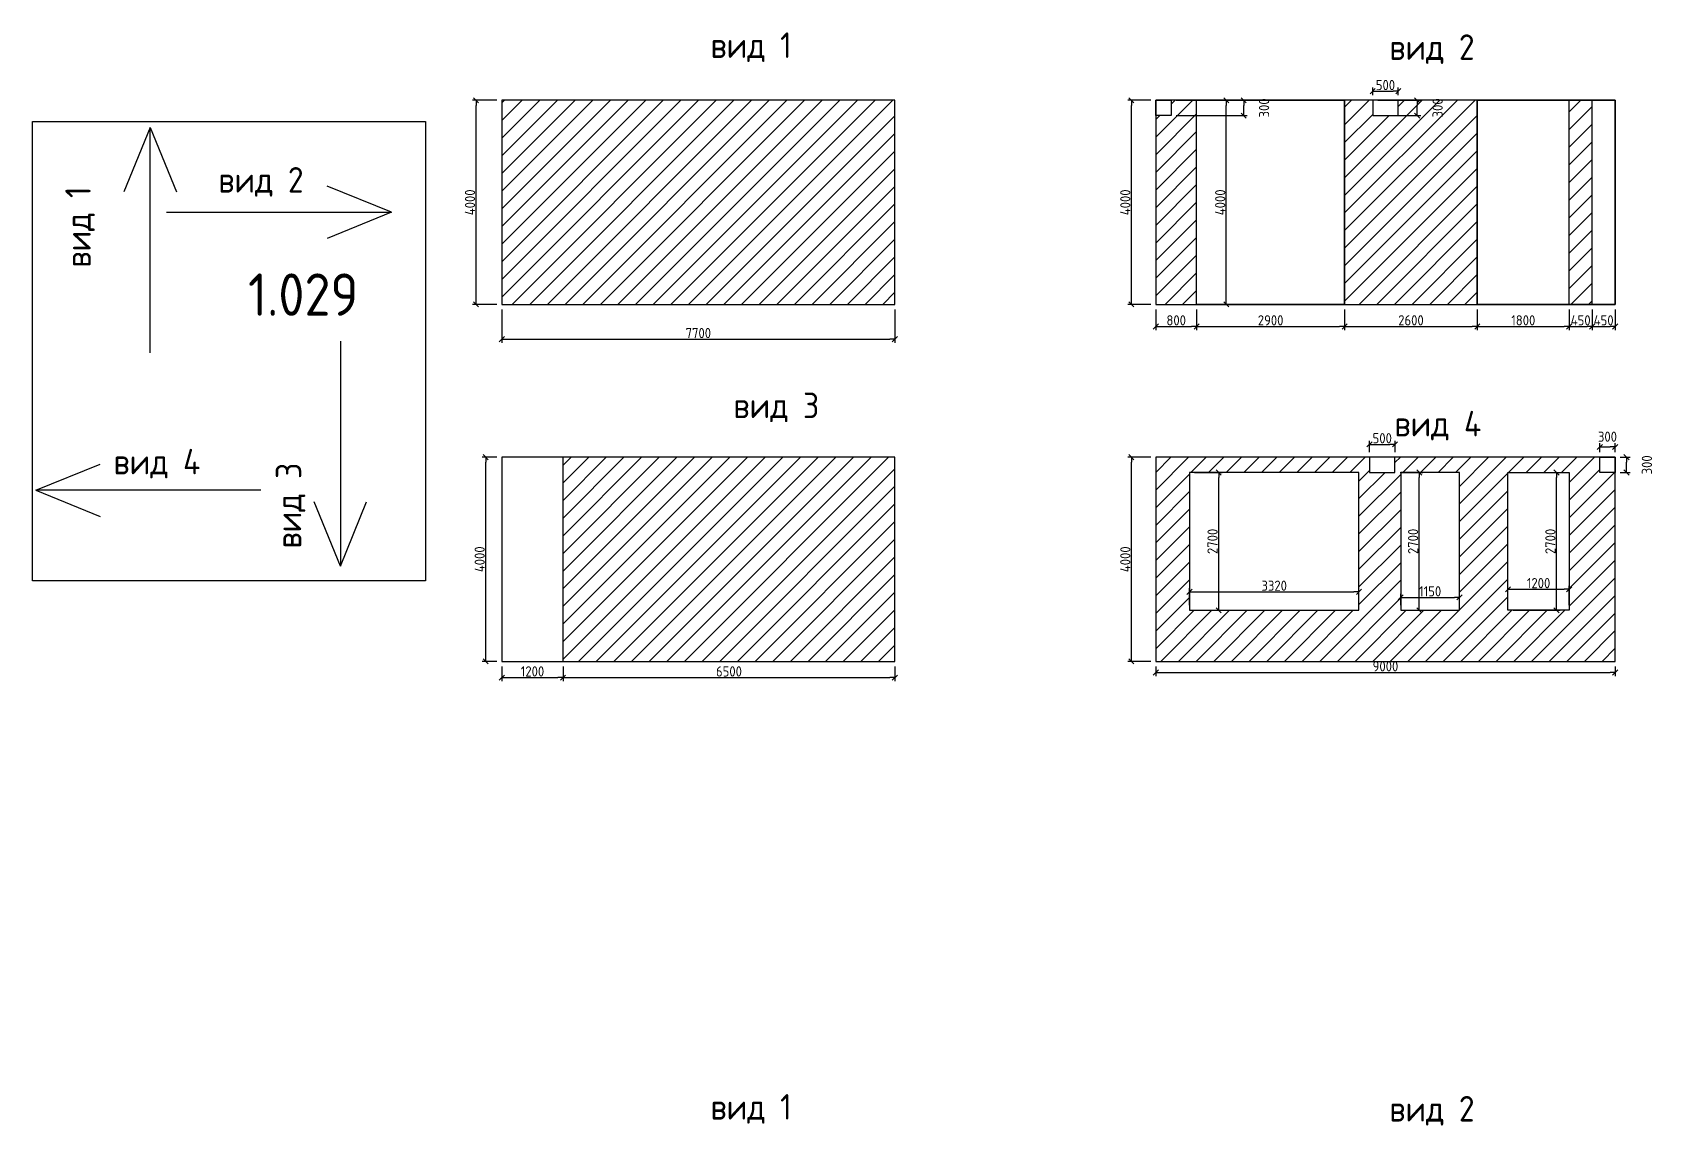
# Model space of a CAD drawing. Header units: millimetres. Extents: x -24360 to 609566, y -391049 to 148426.
# Drawn here: x 274718 to 306481, y -72529 to -51109 of the extents above; entities that cross this region are included whole.
import ezdxf

# ---------------------------------------------------------------- set-up
doc = ezdxf.new("R2010")
doc.units = ezdxf.units.MM
doc.layers.get('Defpoints').update_dxf_attribs({"color": 140})
doc.layers.add('осново', color=7, linetype='Continuous', lineweight=30)
doc.layers.add('Штриховка', color=7, linetype='Continuous', lineweight=30)
doc.styles.add('СПДС', font='isocpeur.ttf', dxfattribs={"width": 0.9})
doc.dimstyles.new('Размера А3', dxfattribs={"dimtxt": 200, "dimasz": 100, "dimexe": 70, "dimexo": 100, "dimgap": 20, "dimtad": 1, "dimdec": 0, "dimrnd": 10, "dimzin": 0, "dimdsep": 46, "dimtxsty": 'СПДС', "dimblk": 'ARROWHEAD_6', "dimcen": 1, "dimclrd": 256, "dimclre": 256, "dimclrt": 256, "dimazin": 0, "dimtfac": 1, "dimtdec": 0, "dimtmove": 2, "dimatfit": 3, "dimfxl": 1, "dimtolj": 1, "dimtzin": 0, "dimarcsym": 0})

# ---------------------------------------------------------------- blocks, each defined once
blk = doc.blocks.new('ARROWHEAD_6')
at = {"color": 0, "linetype": 'Continuous'}
for p, q in [((0, 0), (-1, 0)), ((-0.5, -0.5), (0.5, 0.5))]:
    blk.add_line(p, q, dxfattribs=at)
blk = doc.blocks.new('*D487')
at = {"lineweight": -2, "transparency": 16777216}
for p, q in [((283915, -56538), (283915, -57190)), ((291615, -56538), (291615, -57190)), ((284015, -57120), (291515, -57120))]:
    blk.add_line(p, q, dxfattribs=at)
at = {"layer": 'Defpoints', "color": 0, "lineweight": 15, "transparency": 16777216}
for p in [(283915, -56438), (291615, -56438), (291615, -57120)]:
    blk.add_point(p, dxfattribs=at)
at = {"lineweight": -2, "transparency": 16777216, "xscale": 100, "yscale": 100, "zscale": 100, "rotation": 180}
blk.add_blockref('ARROWHEAD_6', (283915, -57120), dxfattribs=at)
at = {"lineweight": -2, "transparency": 16777216, "xscale": 100, "yscale": 100, "zscale": 100}
blk.add_blockref('ARROWHEAD_6', (291615, -57120), dxfattribs=at)
at = {"transparency": 16777216, "insert": (287765, -57000), "char_height": 200, "attachment_point": 5, "style": 'СПДС'}
blk.add_mtext('\\A1;7700', dxfattribs=at)
blk = doc.blocks.new('*D488')
at = {"lineweight": -2, "transparency": 16777216}
for p, q in [((283815, -52438), (283340, -52438)), ((283410, -56338), (283410, -52538)), ((283815, -56438), (283340, -56438))]:
    blk.add_line(p, q, dxfattribs=at)
at = {"layer": 'Defpoints', "color": 0, "lineweight": 15, "transparency": 16777216}
for p in [(283410, -52438), (283915, -52438), (283915, -56438)]:
    blk.add_point(p, dxfattribs=at)
at = {"lineweight": -2, "transparency": 16777216, "xscale": 100, "yscale": 100, "zscale": 100}
for p, rotation in [((283410, -52438), 90), ((283410, -56438), 270)]:
    blk.add_blockref('ARROWHEAD_6', p, dxfattribs=dict(at, rotation=rotation))
at = {"transparency": 16777216, "insert": (283290, -54438), "char_height": 200, "attachment_point": 5, "rotation": 90, "style": 'СПДС'}
blk.add_mtext('\\A1;4000', dxfattribs=at)
blk = doc.blocks.new('*D489')
at = {"lineweight": -2, "transparency": 16777216}
for p, q in [((296628, -52438), (296180, -52438)), ((296250, -56338), (296250, -52538)), ((296628, -56438), (296180, -56438))]:
    blk.add_line(p, q, dxfattribs=at)
at = {"layer": 'Defpoints', "color": 0, "lineweight": 15, "transparency": 16777216}
for p in [(296250, -52438), (296728, -52438), (296728, -56438)]:
    blk.add_point(p, dxfattribs=at)
at = {"lineweight": -2, "transparency": 16777216, "xscale": 100, "yscale": 100, "zscale": 100}
for p, rotation in [((296250, -52438), 90), ((296250, -56438), 270)]:
    blk.add_blockref('ARROWHEAD_6', p, dxfattribs=dict(at, rotation=rotation))
at = {"transparency": 16777216, "insert": (296130, -54438), "char_height": 200, "attachment_point": 5, "rotation": 90, "style": 'СПДС'}
blk.add_mtext('\\A1;4000', dxfattribs=at)
blk = doc.blocks.new('*D490')
at = {"lineweight": -2, "transparency": 16777216}
for p, q in [((296728, -56538), (296728, -56940)), ((297528, -56538), (297528, -56940)), ((296828, -56870), (297428, -56870))]:
    blk.add_line(p, q, dxfattribs=at)
at = {"layer": 'Defpoints', "color": 0, "lineweight": 15, "transparency": 16777216}
for p in [(296728, -56438), (297528, -56438), (297528, -56870)]:
    blk.add_point(p, dxfattribs=at)
at = {"lineweight": -2, "transparency": 16777216, "xscale": 100, "yscale": 100, "zscale": 100, "rotation": 180}
blk.add_blockref('ARROWHEAD_6', (296728, -56870), dxfattribs=at)
at = {"lineweight": -2, "transparency": 16777216, "xscale": 100, "yscale": 100, "zscale": 100}
blk.add_blockref('ARROWHEAD_6', (297528, -56870), dxfattribs=at)
at = {"transparency": 16777216, "insert": (297128, -56750), "char_height": 200, "attachment_point": 5, "style": 'СПДС'}
blk.add_mtext('\\A1;800', dxfattribs=at)
blk = doc.blocks.new('*D491')
at = {"lineweight": -2, "transparency": 16777216}
for p, q in [((297528, -56538), (297528, -56940)), ((300428, -56538), (300428, -56940)), ((297628, -56870), (300328, -56870))]:
    blk.add_line(p, q, dxfattribs=at)
at = {"layer": 'Defpoints', "color": 0, "lineweight": 15, "transparency": 16777216}
for p in [(297528, -56438), (300428, -56438), (300428, -56870)]:
    blk.add_point(p, dxfattribs=at)
at = {"lineweight": -2, "transparency": 16777216, "xscale": 100, "yscale": 100, "zscale": 100, "rotation": 180}
blk.add_blockref('ARROWHEAD_6', (297528, -56870), dxfattribs=at)
at = {"lineweight": -2, "transparency": 16777216, "xscale": 100, "yscale": 100, "zscale": 100}
blk.add_blockref('ARROWHEAD_6', (300428, -56870), dxfattribs=at)
at = {"transparency": 16777216, "insert": (298978, -56750), "char_height": 200, "attachment_point": 5, "style": 'СПДС'}
blk.add_mtext('\\A1;2900', dxfattribs=at)
blk = doc.blocks.new('*D492')
at = {"lineweight": -2, "transparency": 16777216}
for p, q in [((297628, -52438), (298180, -52438)), ((298110, -56338), (298110, -52538)), ((297628, -56438), (298180, -56438))]:
    blk.add_line(p, q, dxfattribs=at)
at = {"layer": 'Defpoints', "color": 0, "lineweight": 15, "transparency": 16777216}
for p in [(297528, -52438), (298110, -52438), (297528, -56438)]:
    blk.add_point(p, dxfattribs=at)
at = {"lineweight": -2, "transparency": 16777216, "xscale": 100, "yscale": 100, "zscale": 100}
for p, rotation in [((298110, -52438), 90), ((298110, -56438), 270)]:
    blk.add_blockref('ARROWHEAD_6', p, dxfattribs=dict(at, rotation=rotation))
at = {"transparency": 16777216, "insert": (297990, -54438), "char_height": 200, "attachment_point": 5, "rotation": 90, "style": 'СПДС'}
blk.add_mtext('\\A1;4000', dxfattribs=at)
blk = doc.blocks.new('*D493')
at = {"lineweight": -2, "transparency": 16777216}
for p, q in [((300978, -52338), (300978, -52190)), ((301078, -52260), (301378, -52260)), ((301478, -52338), (301478, -52190))]:
    blk.add_line(p, q, dxfattribs=at)
at = {"layer": 'Defpoints', "color": 0, "lineweight": 15, "transparency": 16777216}
for p in [(301478, -52260), (300978, -52438), (301478, -52438)]:
    blk.add_point(p, dxfattribs=at)
at = {"lineweight": -2, "transparency": 16777216, "xscale": 100, "yscale": 100, "zscale": 100, "rotation": 180}
blk.add_blockref('ARROWHEAD_6', (300978, -52260), dxfattribs=at)
at = {"lineweight": -2, "transparency": 16777216, "xscale": 100, "yscale": 100, "zscale": 100}
blk.add_blockref('ARROWHEAD_6', (301478, -52260), dxfattribs=at)
at = {"transparency": 16777216, "insert": (301228, -52140), "char_height": 200, "attachment_point": 5, "style": 'СПДС'}
blk.add_mtext('\\A1;500', dxfattribs=at)
blk = doc.blocks.new('*D494')
at = {"lineweight": -2, "transparency": 16777216}
for p, q in [((300428, -56538), (300428, -56940)), ((303028, -56538), (303028, -56940)), ((300528, -56870), (302928, -56870))]:
    blk.add_line(p, q, dxfattribs=at)
at = {"layer": 'Defpoints', "color": 0, "lineweight": 15, "transparency": 16777216}
for p in [(300428, -56438), (303028, -56438), (303028, -56870)]:
    blk.add_point(p, dxfattribs=at)
at = {"lineweight": -2, "transparency": 16777216, "xscale": 100, "yscale": 100, "zscale": 100, "rotation": 180}
blk.add_blockref('ARROWHEAD_6', (300428, -56870), dxfattribs=at)
at = {"lineweight": -2, "transparency": 16777216, "xscale": 100, "yscale": 100, "zscale": 100}
blk.add_blockref('ARROWHEAD_6', (303028, -56870), dxfattribs=at)
at = {"transparency": 16777216, "insert": (301728, -56750), "char_height": 200, "attachment_point": 5, "style": 'СПДС'}
blk.add_mtext('\\A1;2600', dxfattribs=at)
blk = doc.blocks.new('*D495')
at = {"lineweight": -2, "transparency": 16777216}
for p, q in [((303028, -56538), (303028, -56940)), ((304828, -56538), (304828, -56940)), ((303128, -56870), (304728, -56870))]:
    blk.add_line(p, q, dxfattribs=at)
at = {"layer": 'Defpoints', "color": 0, "lineweight": 15, "transparency": 16777216}
for p in [(303028, -56438), (304828, -56438), (304828, -56870)]:
    blk.add_point(p, dxfattribs=at)
at = {"lineweight": -2, "transparency": 16777216, "xscale": 100, "yscale": 100, "zscale": 100, "rotation": 180}
blk.add_blockref('ARROWHEAD_6', (303028, -56870), dxfattribs=at)
at = {"lineweight": -2, "transparency": 16777216, "xscale": 100, "yscale": 100, "zscale": 100}
blk.add_blockref('ARROWHEAD_6', (304828, -56870), dxfattribs=at)
at = {"transparency": 16777216, "insert": (303928, -56750), "char_height": 200, "attachment_point": 5, "style": 'СПДС'}
blk.add_mtext('\\A1;1800', dxfattribs=at)
blk = doc.blocks.new('*D496')
at = {"lineweight": -2, "transparency": 16777216}
for p, q in [((304828, -56538), (304828, -56940)), ((305278, -56538), (305278, -56940)), ((304928, -56870), (305178, -56870))]:
    blk.add_line(p, q, dxfattribs=at)
at = {"layer": 'Defpoints', "color": 0, "lineweight": 15, "transparency": 16777216}
for p in [(304828, -56438), (305278, -56438), (305278, -56870)]:
    blk.add_point(p, dxfattribs=at)
at = {"lineweight": -2, "transparency": 16777216, "xscale": 100, "yscale": 100, "zscale": 100, "rotation": 180}
blk.add_blockref('ARROWHEAD_6', (304828, -56870), dxfattribs=at)
at = {"lineweight": -2, "transparency": 16777216, "xscale": 100, "yscale": 100, "zscale": 100}
blk.add_blockref('ARROWHEAD_6', (305278, -56870), dxfattribs=at)
at = {"transparency": 16777216, "insert": (305053, -56750), "char_height": 200, "attachment_point": 5, "style": 'СПДС'}
blk.add_mtext('\\A1;450', dxfattribs=at)
blk = doc.blocks.new('*D497')
at = {"lineweight": -2, "transparency": 16777216}
for p, q in [((305278, -56538), (305278, -56940)), ((305728, -56538), (305728, -56940)), ((305378, -56870), (305628, -56870))]:
    blk.add_line(p, q, dxfattribs=at)
at = {"layer": 'Defpoints', "color": 0, "lineweight": 15, "transparency": 16777216}
for p in [(305278, -56438), (305728, -56438), (305728, -56870)]:
    blk.add_point(p, dxfattribs=at)
at = {"lineweight": -2, "transparency": 16777216, "xscale": 100, "yscale": 100, "zscale": 100, "rotation": 180}
blk.add_blockref('ARROWHEAD_6', (305278, -56870), dxfattribs=at)
at = {"lineweight": -2, "transparency": 16777216, "xscale": 100, "yscale": 100, "zscale": 100}
blk.add_blockref('ARROWHEAD_6', (305728, -56870), dxfattribs=at)
at = {"transparency": 16777216, "insert": (305503, -56750), "char_height": 200, "attachment_point": 5, "style": 'СПДС'}
blk.add_mtext('\\A1;450', dxfattribs=at)
blk = doc.blocks.new('*D498')
at = {"lineweight": -2, "transparency": 16777216}
for p, q in [((297128, -52438), (298520, -52438)), ((298450, -52638), (298450, -52538)), ((297128, -52738), (298520, -52738))]:
    blk.add_line(p, q, dxfattribs=at)
at = {"layer": 'Defpoints', "color": 0, "lineweight": 15, "transparency": 16777216}
for p in [(297028, -52438), (298450, -52438), (297028, -52738)]:
    blk.add_point(p, dxfattribs=at)
at = {"lineweight": -2, "transparency": 16777216, "xscale": 100, "yscale": 100, "zscale": 100}
for p, rotation in [((298450, -52438), 90), ((298450, -52738), 270)]:
    blk.add_blockref('ARROWHEAD_6', p, dxfattribs=dict(at, rotation=rotation))
at = {"transparency": 16777216, "insert": (298850, -52588), "char_height": 200, "attachment_point": 5, "rotation": 90, "style": 'СПДС'}
blk.add_mtext('\\A1;300', dxfattribs=at)
blk = doc.blocks.new('*D499')
at = {"lineweight": -2, "transparency": 16777216}
for p, q in [((301078, -52438), (301920, -52438)), ((301850, -52638), (301850, -52538)), ((301078, -52738), (301920, -52738))]:
    blk.add_line(p, q, dxfattribs=at)
at = {"layer": 'Defpoints', "color": 0, "lineweight": 15, "transparency": 16777216}
for p in [(300978, -52438), (301850, -52438), (300978, -52738)]:
    blk.add_point(p, dxfattribs=at)
at = {"lineweight": -2, "transparency": 16777216, "xscale": 100, "yscale": 100, "zscale": 100}
for p, rotation in [((301850, -52438), 90), ((301850, -52738), 270)]:
    blk.add_blockref('ARROWHEAD_6', p, dxfattribs=dict(at, rotation=rotation))
at = {"transparency": 16777216, "insert": (302250, -52588), "char_height": 200, "attachment_point": 5, "rotation": 90, "style": 'СПДС'}
blk.add_mtext('\\A1;300', dxfattribs=at)
blk = doc.blocks.new('*D500')
at = {"lineweight": -2, "transparency": 16777216}
for p, q in [((283815, -59432), (283530, -59432)), ((283600, -63332), (283600, -59532)), ((283815, -63432), (283530, -63432))]:
    blk.add_line(p, q, dxfattribs=at)
at = {"layer": 'Defpoints', "color": 0, "lineweight": 15, "transparency": 16777216}
for p in [(283600, -59432), (283915, -59432), (283915, -63432)]:
    blk.add_point(p, dxfattribs=at)
at = {"lineweight": -2, "transparency": 16777216, "xscale": 100, "yscale": 100, "zscale": 100}
for p, rotation in [((283600, -59432), 90), ((283600, -63432), 270)]:
    blk.add_blockref('ARROWHEAD_6', p, dxfattribs=dict(at, rotation=rotation))
at = {"transparency": 16777216, "insert": (283480, -61432), "char_height": 200, "attachment_point": 5, "rotation": 90, "style": 'СПДС'}
blk.add_mtext('\\A1;4000', dxfattribs=at)
blk = doc.blocks.new('*D501')
at = {"lineweight": -2, "transparency": 16777216}
for p, q in [((283915, -63532), (283915, -63820)), ((284015, -63750), (285015, -63750)), ((285115, -63532), (285115, -63820))]:
    blk.add_line(p, q, dxfattribs=at)
at = {"layer": 'Defpoints', "color": 0, "lineweight": 15, "transparency": 16777216}
for p in [(283915, -63432), (285115, -63432), (285115, -63750)]:
    blk.add_point(p, dxfattribs=at)
at = {"lineweight": -2, "transparency": 16777216, "xscale": 100, "yscale": 100, "zscale": 100, "rotation": 180}
blk.add_blockref('ARROWHEAD_6', (283915, -63750), dxfattribs=at)
at = {"lineweight": -2, "transparency": 16777216, "xscale": 100, "yscale": 100, "zscale": 100}
blk.add_blockref('ARROWHEAD_6', (285115, -63750), dxfattribs=at)
at = {"transparency": 16777216, "insert": (284515, -63630), "char_height": 200, "attachment_point": 5, "style": 'СПДС'}
blk.add_mtext('\\A1;1200', dxfattribs=at)
blk = doc.blocks.new('*D502')
at = {"lineweight": -2, "transparency": 16777216}
for p, q in [((285115, -63532), (285115, -63820)), ((285215, -63750), (291515, -63750)), ((291615, -63532), (291615, -63820))]:
    blk.add_line(p, q, dxfattribs=at)
at = {"layer": 'Defpoints', "color": 0, "lineweight": 15, "transparency": 16777216}
for p in [(285115, -63432), (291615, -63432), (291615, -63750)]:
    blk.add_point(p, dxfattribs=at)
at = {"lineweight": -2, "transparency": 16777216, "xscale": 100, "yscale": 100, "zscale": 100, "rotation": 180}
blk.add_blockref('ARROWHEAD_6', (285115, -63750), dxfattribs=at)
at = {"lineweight": -2, "transparency": 16777216, "xscale": 100, "yscale": 100, "zscale": 100}
blk.add_blockref('ARROWHEAD_6', (291615, -63750), dxfattribs=at)
at = {"transparency": 16777216, "insert": (288365, -63630), "char_height": 200, "attachment_point": 5, "style": 'СПДС'}
blk.add_mtext('\\A1;6500', dxfattribs=at)
blk = doc.blocks.new('*D503')
at = {"lineweight": -2, "transparency": 16777216}
for p, q in [((296628, -59432), (296180, -59432)), ((296250, -63332), (296250, -59532)), ((296628, -63432), (296180, -63432))]:
    blk.add_line(p, q, dxfattribs=at)
at = {"layer": 'Defpoints', "color": 0, "lineweight": 15, "transparency": 16777216}
for p in [(296250, -59432), (296728, -59432), (296728, -63432)]:
    blk.add_point(p, dxfattribs=at)
at = {"lineweight": -2, "transparency": 16777216, "xscale": 100, "yscale": 100, "zscale": 100}
for p, rotation in [((296250, -59432), 90), ((296250, -63432), 270)]:
    blk.add_blockref('ARROWHEAD_6', p, dxfattribs=dict(at, rotation=rotation))
at = {"transparency": 16777216, "insert": (296130, -61432), "char_height": 200, "attachment_point": 5, "rotation": 90, "style": 'СПДС'}
blk.add_mtext('\\A1;4000', dxfattribs=at)
blk = doc.blocks.new('*D504')
at = {"lineweight": -2, "transparency": 16777216}
for p, q in [((296728, -63532), (296728, -63720)), ((296828, -63650), (305628, -63650)), ((305728, -63532), (305728, -63720))]:
    blk.add_line(p, q, dxfattribs=at)
at = {"layer": 'Defpoints', "color": 0, "lineweight": 15, "transparency": 16777216}
for p in [(296728, -63432), (305728, -63432), (305728, -63650)]:
    blk.add_point(p, dxfattribs=at)
at = {"lineweight": -2, "transparency": 16777216, "xscale": 100, "yscale": 100, "zscale": 100, "rotation": 180}
blk.add_blockref('ARROWHEAD_6', (296728, -63650), dxfattribs=at)
at = {"lineweight": -2, "transparency": 16777216, "xscale": 100, "yscale": 100, "zscale": 100}
blk.add_blockref('ARROWHEAD_6', (305728, -63650), dxfattribs=at)
at = {"transparency": 16777216, "insert": (301228, -63530), "char_height": 200, "attachment_point": 5, "style": 'СПДС'}
blk.add_mtext('\\A1;9000', dxfattribs=at)
blk = doc.blocks.new('*D505')
at = {"lineweight": -2, "transparency": 16777216}
for p, q in [((297488, -59732), (298030, -59732)), ((297960, -62332), (297960, -59832)), ((297488, -62432), (298030, -62432))]:
    blk.add_line(p, q, dxfattribs=at)
at = {"layer": 'Defpoints', "color": 0, "lineweight": 15, "transparency": 16777216}
for p in [(297388, -59732), (297960, -59732), (297388, -62432)]:
    blk.add_point(p, dxfattribs=at)
at = {"lineweight": -2, "transparency": 16777216, "xscale": 100, "yscale": 100, "zscale": 100}
for p, rotation in [((297960, -59732), 90), ((297960, -62432), 270)]:
    blk.add_blockref('ARROWHEAD_6', p, dxfattribs=dict(at, rotation=rotation))
at = {"transparency": 16777216, "insert": (297840, -61082), "char_height": 200, "attachment_point": 5, "rotation": 90, "style": 'СПДС'}
blk.add_mtext('\\A1;2700', dxfattribs=at)
blk = doc.blocks.new('*D506')
at = {"lineweight": -2, "transparency": 16777216}
for p, q in [((297388, -62332), (297388, -62000)), ((297488, -62070), (300608, -62070)), ((300708, -62332), (300708, -62000))]:
    blk.add_line(p, q, dxfattribs=at)
at = {"layer": 'Defpoints', "color": 0, "lineweight": 15, "transparency": 16777216}
for p in [(300708, -62070), (297388, -62432), (300708, -62432)]:
    blk.add_point(p, dxfattribs=at)
at = {"lineweight": -2, "transparency": 16777216, "xscale": 100, "yscale": 100, "zscale": 100, "rotation": 180}
blk.add_blockref('ARROWHEAD_6', (297388, -62070), dxfattribs=at)
at = {"lineweight": -2, "transparency": 16777216, "xscale": 100, "yscale": 100, "zscale": 100}
blk.add_blockref('ARROWHEAD_6', (300708, -62070), dxfattribs=at)
at = {"transparency": 16777216, "insert": (299048, -61950), "char_height": 200, "attachment_point": 5, "style": 'СПДС'}
blk.add_mtext('\\A1;3320', dxfattribs=at)
blk = doc.blocks.new('*D507')
at = {"lineweight": -2, "transparency": 16777216}
for p, q in [((301528, -62332), (301528, -62110)), ((301628, -62180), (302578, -62180)), ((302678, -62332), (302678, -62110))]:
    blk.add_line(p, q, dxfattribs=at)
at = {"layer": 'Defpoints', "color": 0, "lineweight": 15, "transparency": 16777216}
for p in [(302678, -62180), (301528, -62432), (302678, -62432)]:
    blk.add_point(p, dxfattribs=at)
at = {"lineweight": -2, "transparency": 16777216, "xscale": 100, "yscale": 100, "zscale": 100, "rotation": 180}
blk.add_blockref('ARROWHEAD_6', (301528, -62180), dxfattribs=at)
at = {"lineweight": -2, "transparency": 16777216, "xscale": 100, "yscale": 100, "zscale": 100}
blk.add_blockref('ARROWHEAD_6', (302678, -62180), dxfattribs=at)
at = {"transparency": 16777216, "insert": (302103, -62060), "char_height": 200, "attachment_point": 5, "style": 'СПДС'}
blk.add_mtext('\\A1;1150', dxfattribs=at)
blk = doc.blocks.new('*D508')
at = {"lineweight": -2, "transparency": 16777216}
for p, q in [((301515, -59732), (301960, -59732)), ((301890, -62332), (301890, -59832)), ((301628, -62432), (301960, -62432))]:
    blk.add_line(p, q, dxfattribs=at)
at = {"layer": 'Defpoints', "color": 0, "lineweight": 15, "transparency": 16777216}
for p in [(301415, -59732), (301890, -59732), (301528, -62432)]:
    blk.add_point(p, dxfattribs=at)
at = {"lineweight": -2, "transparency": 16777216, "xscale": 100, "yscale": 100, "zscale": 100}
for p, rotation in [((301890, -59732), 90), ((301890, -62432), 270)]:
    blk.add_blockref('ARROWHEAD_6', p, dxfattribs=dict(at, rotation=rotation))
at = {"transparency": 16777216, "insert": (301770, -61082), "char_height": 200, "attachment_point": 5, "rotation": 90, "style": 'СПДС'}
blk.add_mtext('\\A1;2700', dxfattribs=at)
blk = doc.blocks.new('*D509')
at = {"lineweight": -2, "transparency": 16777216}
for p, q in [((303628, -62332), (303628, -61950)), ((303728, -62020), (304728, -62020)), ((304828, -62332), (304828, -61950))]:
    blk.add_line(p, q, dxfattribs=at)
at = {"layer": 'Defpoints', "color": 0, "lineweight": 15, "transparency": 16777216}
for p in [(304828, -62020), (303628, -62432), (304828, -62432)]:
    blk.add_point(p, dxfattribs=at)
at = {"lineweight": -2, "transparency": 16777216, "xscale": 100, "yscale": 100, "zscale": 100, "rotation": 180}
blk.add_blockref('ARROWHEAD_6', (303628, -62020), dxfattribs=at)
at = {"lineweight": -2, "transparency": 16777216, "xscale": 100, "yscale": 100, "zscale": 100}
blk.add_blockref('ARROWHEAD_6', (304828, -62020), dxfattribs=at)
at = {"transparency": 16777216, "insert": (304228, -61900), "char_height": 200, "attachment_point": 5, "style": 'СПДС'}
blk.add_mtext('\\A1;1200', dxfattribs=at)
blk = doc.blocks.new('*D510')
at = {"lineweight": -2, "transparency": 16777216}
for p, q in [((303728, -59732), (304650, -59732)), ((304580, -62332), (304580, -59832)), ((303728, -62432), (304650, -62432))]:
    blk.add_line(p, q, dxfattribs=at)
at = {"layer": 'Defpoints', "color": 0, "lineweight": 15, "transparency": 16777216}
for p in [(303628, -59732), (304580, -59732), (303628, -62432)]:
    blk.add_point(p, dxfattribs=at)
at = {"lineweight": -2, "transparency": 16777216, "xscale": 100, "yscale": 100, "zscale": 100}
for p, rotation in [((304580, -59732), 90), ((304580, -62432), 270)]:
    blk.add_blockref('ARROWHEAD_6', p, dxfattribs=dict(at, rotation=rotation))
at = {"transparency": 16777216, "insert": (304460, -61082), "char_height": 200, "attachment_point": 5, "rotation": 90, "style": 'СПДС'}
blk.add_mtext('\\A1;2700', dxfattribs=at)
blk = doc.blocks.new('*D511')
at = {"lineweight": -2, "transparency": 16777216}
for p, q in [((300915, -59332), (300915, -59110)), ((301015, -59180), (301315, -59180)), ((301415, -59332), (301415, -59110))]:
    blk.add_line(p, q, dxfattribs=at)
at = {"layer": 'Defpoints', "color": 0, "lineweight": 15, "transparency": 16777216}
for p in [(301415, -59180), (300915, -59432), (301415, -59432)]:
    blk.add_point(p, dxfattribs=at)
at = {"lineweight": -2, "transparency": 16777216, "xscale": 100, "yscale": 100, "zscale": 100, "rotation": 180}
blk.add_blockref('ARROWHEAD_6', (300915, -59180), dxfattribs=at)
at = {"lineweight": -2, "transparency": 16777216, "xscale": 100, "yscale": 100, "zscale": 100}
blk.add_blockref('ARROWHEAD_6', (301415, -59180), dxfattribs=at)
at = {"transparency": 16777216, "insert": (301165, -59060), "char_height": 200, "attachment_point": 5, "style": 'СПДС'}
blk.add_mtext('\\A1;500', dxfattribs=at)
blk = doc.blocks.new('*D512')
at = {"lineweight": -2, "transparency": 16777216}
for p, q in [((305828, -59432), (306020, -59432)), ((305950, -59632), (305950, -59532)), ((305828, -59732), (306020, -59732))]:
    blk.add_line(p, q, dxfattribs=at)
at = {"layer": 'Defpoints', "color": 0, "lineweight": 15, "transparency": 16777216}
for p in [(305728, -59432), (305950, -59432), (305728, -59732)]:
    blk.add_point(p, dxfattribs=at)
at = {"lineweight": -2, "transparency": 16777216, "xscale": 100, "yscale": 100, "zscale": 100}
for p, rotation in [((305950, -59432), 90), ((305950, -59732), 270)]:
    blk.add_blockref('ARROWHEAD_6', p, dxfattribs=dict(at, rotation=rotation))
at = {"transparency": 16777216, "insert": (306350, -59582), "char_height": 200, "attachment_point": 5, "rotation": 90, "style": 'СПДС'}
blk.add_mtext('\\A1;300', dxfattribs=at)
blk = doc.blocks.new('*D513')
at = {"lineweight": -2, "transparency": 16777216}
for p, q in [((305428, -59332), (305428, -59160)), ((305528, -59230), (305628, -59230)), ((305728, -59332), (305728, -59160))]:
    blk.add_line(p, q, dxfattribs=at)
at = {"layer": 'Defpoints', "color": 0, "lineweight": 15, "transparency": 16777216}
for p in [(305728, -59230), (305428, -59432), (305728, -59432)]:
    blk.add_point(p, dxfattribs=at)
at = {"lineweight": -2, "transparency": 16777216, "xscale": 100, "yscale": 100, "zscale": 100, "rotation": 180}
blk.add_blockref('ARROWHEAD_6', (305428, -59230), dxfattribs=at)
at = {"lineweight": -2, "transparency": 16777216, "xscale": 100, "yscale": 100, "zscale": 100}
blk.add_blockref('ARROWHEAD_6', (305728, -59230), dxfattribs=at)
at = {"transparency": 16777216, "insert": (305578, -59030), "char_height": 200, "attachment_point": 5, "style": 'СПДС'}
blk.add_mtext('\\A1;300', dxfattribs=at)

msp = doc.modelspace()

# ---------------------------------------------------------------- hatches: boundary and pattern name
at = {"layer": 'Штриховка'}
h = msp.add_hatch(dxfattribs=at)
h.set_pattern_fill('ANSI31', color=3, scale=77)
h.paths.add_polyline_path([(291614.964, -52437.658), (283914.964, -52437.658), (283914.964, -56437.658), (291614.964, -56437.658)])
h.paths.add_polyline_path([(297527.907, -52437.658), (297027.907, -52437.658), (297027.907, -52737.658), (296727.907, -52737.658), (296727.907, -56437.658), (297527.907, -56437.658)])
h.paths.add_polyline_path([(303027.907, -52437.658), (301477.907, -52437.658), (301477.907, -52737.658), (300977.907, -52737.658), (300977.907, -52437.658), (300427.907, -52437.658), (300427.907, -56437.658), (303027.907, -56437.658)])
h.paths.add_polyline_path([(305277.907, -52438.342), (304827.907, -52438.342), (304827.907, -56437.658), (305277.907, -56437.658)])
h.paths.add_polyline_path([(291614.964, -59432.153), (285114.964, -59432.153), (285114.964, -63432.153), (291614.964, -63432.153)])
h.paths.add_polyline_path([(297387.907, -59732.153), (300707.907, -59732.153), (300707.907, -62432.153), (301527.907, -62432.153), (301527.907, -59732.153), (301527.907, -59702.82), (305427.907, -59702.82), (305427.907, -59432.153), (301414.679, -59432.153), (301414.679, -59732.153), (300914.679, -59732.153), (300914.679, -59432.153), (296727.907, -59432.153), (296727.907, -62432.153), (297387.907, -62432.153)])
h.paths.add_polyline_path([(305727.907, -62432.153), (303627.907, -62432.153), (301527.907, -62432.153), (296727.907, -62432.153), (296727.907, -63432.153), (305727.907, -63432.153)])
h.paths.add_polyline_path([(303627.907, -59732.153), (304827.907, -59732.153), (305427.907, -59732.153), (305427.907, -59702.82), (301527.907, -59702.82), (301527.907, -59732.153), (302677.907, -59732.153), (302677.907, -62432.153), (303627.907, -62432.153)], flags=17)
h.paths.add_polyline_path([(305727.907, -59732.153), (304827.907, -59732.153), (304827.907, -62432.153), (305727.907, -62432.153)])
h.paths.add_polyline_path([(305727.907, -59702.82), (305427.907, -59702.82), (305427.907, -59732.153), (305727.907, -59732.153)])

# ---------------------------------------------------------------- linework, layer by layer
at = {"layer": 'осново'}
for points in [[(283914.964, -56437.658), (291614.964, -56437.658), (291614.964, -52437.658), (283914.964, -52437.658)], [(296727.907, -56437.658), (305727.907, -56437.658), (305727.907, -52437.658), (296727.907, -52437.658)], [(296727.907, -56437.658), (300427.907, -56437.658), (300427.907, -52437.658), (296727.907, -52437.658)], [(296727.907, -52437.658), (297027.907, -52437.658), (297027.907, -52737.658), (296727.907, -52737.658)], [(300427.907, -56437.658), (297527.907, -56437.658), (297527.907, -52437.658), (300427.907, -52437.658)], [(300977.907, -52737.658), (301477.907, -52737.658), (301477.907, -52437.658), (300977.907, -52437.658)], [(305727.907, -56437.658), (303027.907, -56437.658), (303027.907, -52438.342), (305727.907, -52438.342)], [(303027.907, -56437.658), (304827.907, -56437.658), (304827.907, -52438.342), (303027.907, -52438.342)], [(305727.907, -56437.658), (305277.907, -56437.658), (305277.907, -52438.342), (305727.907, -52438.342)], [(274717.546, -52852.03), (282417.546, -52852.03), (282417.546, -61852.03), (274717.546, -61852.03)], [(283914.964, -63432.153), (291614.964, -63432.153), (291614.964, -59432.153), (283914.964, -59432.153)], [(283914.964, -63432.153), (285114.964, -63432.153), (285114.964, -59432.153), (283914.964, -59432.153)], [(296727.907, -63432.153), (305727.907, -63432.153), (305727.907, -59432.153), (296727.907, -59432.153)], [(300914.679, -59732.153), (301414.679, -59732.153), (301414.679, -59432.153), (300914.679, -59432.153)], [(305427.907, -59432.153), (305727.907, -59432.153), (305727.907, -59732.153), (305427.907, -59732.153)], [(297387.907, -62432.153), (300707.907, -62432.153), (300707.907, -59732.153), (297387.907, -59732.153)], [(301527.907, -62432.153), (302677.907, -62432.153), (302677.907, -59732.153), (301527.907, -59732.153)], [(303627.907, -59732.153), (304827.907, -59732.153), (304827.907, -62432.153), (303627.907, -62432.153)]]:
    msp.add_lwpolyline(points, close=True, dxfattribs=at)
for points in [[(277025.012, -52974.898), (276511.404, -54233.489)], [(277025.012, -57385.018), (277025.012, -52974.898)], [(277025.012, -52974.898), (277538.619, -54233.489)], [(281752.356, -54632.231), (280493.765, -54118.624)], [(277342.236, -54632.231), (281752.356, -54632.231)], [(281752.356, -54632.231), (280493.765, -55145.838)], [(280751.763, -57156.607), (280751.763, -61566.727)], [(274784.717, -60079.411), (276043.308, -59565.804)], [(279194.837, -60079.411), (274784.717, -60079.411)], [(274784.717, -60079.411), (276043.308, -60593.018)], [(280751.763, -61566.727), (280238.155, -60308.136)], [(280751.763, -61566.727), (281265.37, -60308.136)]]:
    msp.add_lwpolyline(points, dxfattribs=at)

# ---------------------------------------------------------------- texts
at = {"layer": 'осново', "attachment_point": 1, "style": 'СПДС'}
for s, width, gutter_width, insert, char_height in [('вид 1', 3371.81454, 1678.372, (288003.895, -51108.618), 500), ('вид 2', 3371.81454, 1678.372, (301303.182, -51146.479), 500), ('вид 2', 3371.81454, 1678.372, (278359.809, -53747.099), 500), ('1.029', 3063.81716, 4144.304, (278942.681, -55831.556), 828.8607), ('вид 3', 3371.81454, 1678.372, (288453.065, -58166.093), 500), ('вид 4', 2769.04063, 1678.372, (301404.031, -58524.249), 500), ('вид 4', 2769.04063, 1678.372, (276305.856, -59268.171), 500), ('вид 1', 3371.81454, 1678.372, (288003.895, -71911.394), 500), ('вид 2', 3371.81454, 1678.372, (301303.182, -71949.255), 500)]:
    msp.add_mtext_dynamic_manual_height_columns(s, width=width, gutter_width=gutter_width, heights=[0], dxfattribs=dict(at, insert=insert, char_height=char_height))
at = {"layer": 'осново', "char_height": 500, "attachment_point": 1, "rotation": 90, "style": 'СПДС'}
for s, insert in [('вид 1', (275360.595, -55716.881)), ('вид 3', (279485.781, -61220.217))]:
    msp.add_mtext_dynamic_manual_height_columns(s, width=3371.81454, gutter_width=1678.372, heights=[0], dxfattribs=dict(at, insert=insert))

# ---------------------------------------------------------------- dimensions: what is measured, and where the dimension line sits
for base, p1, p2, picture, middle in [((301477.907, -52260), (300977.907, -52437.658), (301477.907, -52437.658), '*D493', (301227.907, -52140)), ((291614.964, -57120), (283914.964, -56437.658), (291614.964, -56437.658), '*D487', (287764.964, -57000)), ((297527.907, -56870), (296727.907, -56437.658), (297527.907, -56437.658), '*D490', (297127.907, -56750)), ((300427.907, -56870), (297527.907, -56437.658), (300427.907, -56437.658), '*D491', (298977.907, -56750)), ((303027.907, -56870), (300427.907, -56437.658), (303027.907, -56437.658), '*D494', (301727.907, -56750)), ((304827.907, -56870), (303027.907, -56437.658), (304827.907, -56437.658), '*D495', (303927.907, -56750)), ((305277.907, -56870), (304827.907, -56437.658), (305277.907, -56437.658), '*D496', (305052.907, -56750)), ((305727.907, -56870), (305277.907, -56437.658), (305727.907, -56437.658), '*D497', (305502.907, -56750)), ((301414.679, -59180), (300914.679, -59432.153), (301414.679, -59432.153), '*D511', (301164.679, -59060)), ((305727.907, -59230), (305427.907, -59432.153), (305727.907, -59432.153), '*D513', (305577.907, -59030)), ((300707.907, -62070), (297387.907, -62432.153), (300707.907, -62432.153), '*D506', (299047.907, -61950)), ((302677.907, -62180), (301527.907, -62432.153), (302677.907, -62432.153), '*D507', (302102.907, -62060)), ((304827.907, -62020), (303627.907, -62432.153), (304827.907, -62432.153), '*D509', (304227.907, -61900)), ((285114.964, -63750), (283914.964, -63432.153), (285114.964, -63432.153), '*D501', (284514.964, -63630)), ((291614.964, -63750), (285114.964, -63432.153), (291614.964, -63432.153), '*D502', (288364.964, -63630)), ((305727.907, -63650), (296727.907, -63432.153), (305727.907, -63432.153), '*D504', (301227.907, -63530))]:
    dim = msp.add_linear_dim(base=base, p1=p1, p2=p2, dimstyle='Размера А3')
    dim.commit()
    dim.dimension.update_dxf_attribs({"geometry": picture, "text_midpoint": middle})
for base, p1, p2, picture, middle in [((283410, -52437.658), (283914.964, -56437.658), (283914.964, -52437.658), '*D488', (283290, -54437.658)), ((296250, -52437.658), (296727.907, -56437.658), (296727.907, -52437.658), '*D489', (296130, -54437.658)), ((298450, -52437.658), (297027.907, -52737.658), (297027.907, -52437.658), '*D498', (298850, -52587.658)), ((298110, -52437.658), (297527.907, -56437.658), (297527.907, -52437.658), '*D492', (297990, -54437.658)), ((301850, -52437.658), (300977.907, -52737.658), (300977.907, -52437.658), '*D499', (302250, -52587.658)), ((283600, -59432.153), (283914.964, -63432.153), (283914.964, -59432.153), '*D500', (283480, -61432.153)), ((296250, -59432.153), (296727.907, -63432.153), (296727.907, -59432.153), '*D503', (296130, -61432.153)), ((305950, -59432.153), (305727.907, -59732.153), (305727.907, -59432.153), '*D512', (306350, -59582.153)), ((297960, -59732.153), (297387.907, -62432.153), (297387.907, -59732.153), '*D505', (297840, -61082.153)), ((301890, -59732.153), (301527.907, -62432.153), (301414.679, -59732.153), '*D508', (301770, -61082.153)), ((304580, -59732.153), (303627.907, -62432.153), (303627.907, -59732.153), '*D510', (304460, -61082.153))]:
    dim = msp.add_linear_dim(base=base, p1=p1, p2=p2, angle=90, dimstyle='Размера А3')
    dim.commit()
    dim.dimension.update_dxf_attribs({"geometry": picture, "text_midpoint": middle})

doc.saveas('drawing.dxf')
